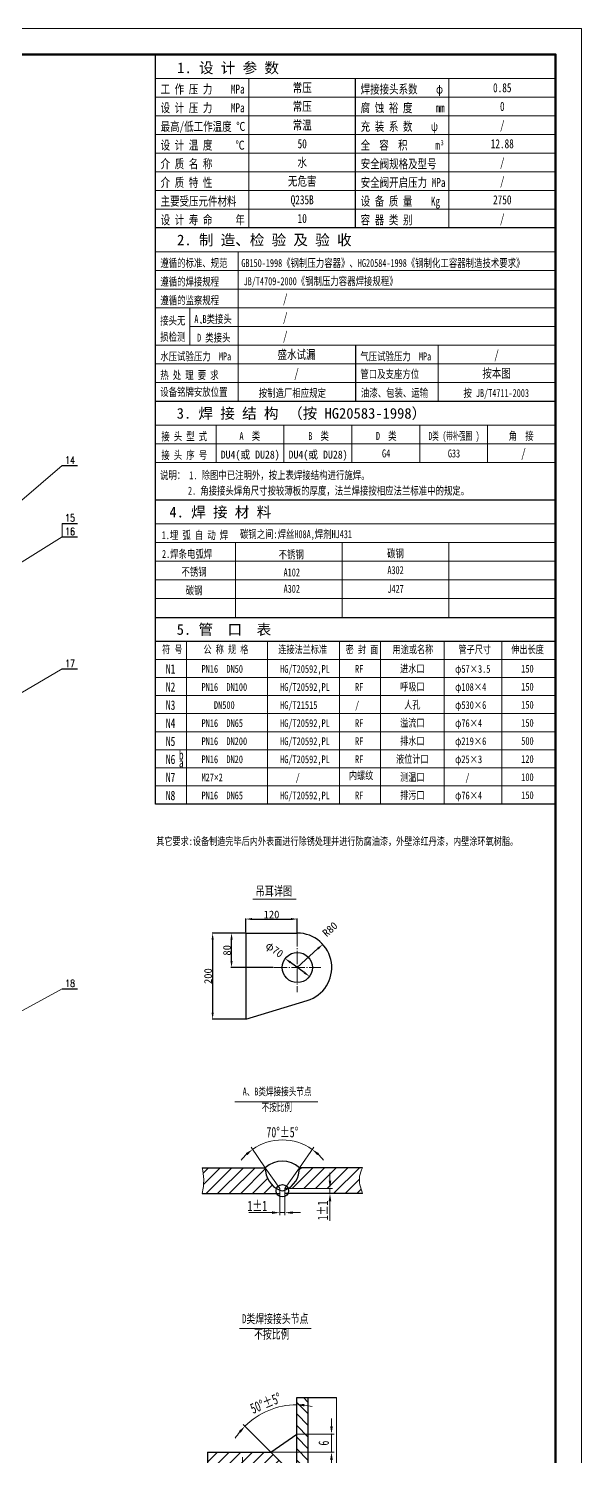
# Model space of a CAD drawing. Extents: x -6371 to 109260, y -1551 to 21569.
# Drawn here: x 106690 to 109260, y 14933 to 21569 of the extents above; entities that cross this region are included whole.
import ezdxf
from ezdxf.enums import TextEntityAlignment as Align

# ---------------------------------------------------------------- set-up
doc = ezdxf.new("R2010")
doc.units = 0
doc.header["$LTSCALE"] = 25
doc.header["$PDMODE"] = 1
for name, pattern in [('JXX-L', [2.9499999999999997, 1.9, -0.25, 0.15, -0.25, 0.15, -0.25]), ('XX-L', [1.25, 0.75, -0.5]), ('ZXX-L', [3.28, 2.5, -0.3, 0.18, -0.3])]:
    doc.linetypes.add(name, pattern=pattern)
doc.layers.get('Defpoints').update_dxf_attribs({"linetype": 'CONTINUOUS'})
for name, color, linetype, lineweight in [('A 粗实线', 1, 'CONTINUOUS', 25), ('B 细实线', 7, 'CONTINUOUS', 15), ('C 文 字', 2, 'CONTINUOUS', 20), ('E 长中心线', 3, 'ZXX-L', 15), ('G 长虚线', 6, 'XX-L', 15), ('I 长双点线', 3, 'JXX-L', 15), ('J 标注尺寸', 2, 'CONTINUOUS', 15)]:
    doc.layers.add(name, color=color, linetype=linetype, lineweight=lineweight)
doc.styles.add('HZTXT', font='SIMFANG.TTF', dxfattribs={"width": 0.75})
doc.styles.add('ROMANC', font='romanc', dxfattribs={"width": 0.7, "height": 6})
doc.styles.get("Standard").update_dxf_attribs({"font": 'SIMFANG.TTF'})
doc.styles.add('style2', font='SIMFANG.TTF', dxfattribs={"width": 0.7})
doc.styles.add('标题中文', font='SIMFANG.TTF', dxfattribs={"width": 0.7})
doc.dimstyles.new('通用标注4.0', dxfattribs={"dimtxt": 36, "dimasz": 30, "dimexe": 3, "dimexo": 3, "dimgap": 3, "dimtad": 1, "dimdec": 0, "dimzin": 0, "dimdsep": 46, "dimtxsty": 'Standard', "dimcen": 3, "dimadec": 0, "dimazin": 0, "dimtfac": 0.375, "dimtdec": 0, "dimtmove": 2, "dimatfit": 3, "dimfxl": 0, "dimtzin": 0, "dimarcsym": 0})

# ---------------------------------------------------------------- blocks, each defined once
blk = doc.blocks.new('*D115')
at = {"layer": 'Defpoints', "color": 0}
for p in [(107698.9131675208, 17365.45704252116), (107545.3578192343, 16965.45704252116), (107698.9131675208, 16965.45704252116)]:
    blk.add_point(p, dxfattribs=at)
at = {"layer": 'J 标注尺寸', "color": 0, "lineweight": -2}
for p, q in [((107695.9131675208, 17365.45704252116), (107542.3578192343, 17365.45704252116)), ((107545.3578192343, 17335.45704252116), (107545.3578192343, 16995.45704252116)), ((107695.9131675208, 16965.45704252116), (107542.3578192343, 16965.45704252116))]:
    blk.add_line(p, q, dxfattribs=at)
at = {"layer": 'J 标注尺寸', "color": 0}
for points in [[(107540.3578192343, 17335.45704252116), (107550.3578192343, 17335.45704252116), (107545.3578192343, 17365.45704252116)], [(107540.3578192343, 16995.45704252116), (107550.3578192343, 16995.45704252116), (107545.3578192343, 16965.45704252116)]]:
    blk.add_solid(points, dxfattribs=at)
at = {"layer": 'J 标注尺寸', "color": 0, "insert": (107524.3578192343, 17165.45704252118), "char_height": 36, "attachment_point": 5, "rotation": 90}
blk.add_mtext('200', dxfattribs=at)
blk = doc.blocks.new('*D116')
at = {"layer": 'Defpoints', "color": 0}
for p in [(107633.1963261485, 17365.45704252116), (107695.9131675208, 17365.45704252116), (107829.7967497118, 17205.45704252116)]:
    blk.add_point(p, dxfattribs=at)
at = {"layer": 'J 标注尺寸', "color": 0, "lineweight": -2}
for p, q in [((107692.9131675208, 17365.45704252116), (107630.1963261485, 17365.45704252116)), ((107633.1963261485, 17235.45704252116), (107633.1963261485, 17335.45704252116)), ((107826.7967497118, 17205.45704252116), (107630.1963261485, 17205.45704252116))]:
    blk.add_line(p, q, dxfattribs=at)
at = {"layer": 'J 标注尺寸', "color": 0}
for points in [[(107628.1963261485, 17335.45704252116), (107638.1963261485, 17335.45704252116), (107633.1963261485, 17365.45704252116)], [(107628.1963261485, 17235.45704252116), (107638.1963261485, 17235.45704252116), (107633.1963261485, 17205.45704252116)]]:
    blk.add_solid(points, dxfattribs=at)
at = {"layer": 'J 标注尺寸', "color": 0, "insert": (107612.1963261485, 17285.45704252118), "char_height": 36, "attachment_point": 5, "rotation": 90}
blk.add_mtext('80', dxfattribs=at)
blk = doc.blocks.new('*D117')
at = {"layer": 'Defpoints', "color": 0}
for p in [(107938.9131675208, 17430.6352550983), (107698.9131675208, 17365.45704252116), (107938.9131675208, 17365.45704252116)]:
    blk.add_point(p, dxfattribs=at)
at = {"layer": 'J 标注尺寸', "color": 0, "lineweight": -2}
for p, q in [((107698.9131675208, 17368.45704252116), (107698.9131675208, 17433.6352550983)), ((107728.9131675208, 17430.6352550983), (107908.9131675208, 17430.6352550983)), ((107938.9131675208, 17368.45704252116), (107938.9131675208, 17433.6352550983))]:
    blk.add_line(p, q, dxfattribs=at)
at = {"layer": 'J 标注尺寸', "color": 0}
for points in [[(107728.9131675208, 17435.6352550983), (107728.9131675208, 17425.6352550983), (107698.9131675208, 17430.6352550983)], [(107908.9131675208, 17435.6352550983), (107908.9131675208, 17425.6352550983), (107938.9131675208, 17430.6352550983)]]:
    blk.add_solid(points, dxfattribs=at)
at = {"layer": 'J 标注尺寸', "color": 0, "insert": (107818.9131675208, 17451.6352550983), "char_height": 36, "attachment_point": 5}
blk.add_mtext('120', dxfattribs=at)
blk = doc.blocks.new('*D118')
at = {"layer": 'Defpoints', "color": 0}
for p in [(108057.0507348612, 17313.36216372908), (107938.9131675208, 17205.45704252119)]:
    blk.add_point(p, dxfattribs=at)
at = {"layer": 'J 标注尺寸', "color": 0, "lineweight": -2}
blk.add_line((107938.9131675208, 17205.45704252119), (108034.8999409848, 17293.12995350259), dxfattribs=at)
at = {"layer": 'J 标注尺寸', "color": 0}
blk.add_solid([(108031.5279059471, 17296.82175248198), (108038.2719760226, 17289.4381545232), (108057.0507348612, 17313.36216372908)], dxfattribs=at)
at = {"layer": 'J 标注尺寸', "color": 0, "insert": (108090.8582146745, 17383.23579234173), "char_height": 36, "attachment_point": 5, "rotation": 42.40811785082338}
blk.add_mtext('R80', dxfattribs=at)
blk = doc.blocks.new('*D119')
at = {"layer": 'Defpoints', "color": 0}
for p in [(107882.4041365026, 17246.76962430186), (107995.4221985389, 17164.14446074043)]:
    blk.add_point(p, dxfattribs=at)
at = {"layer": 'J 标注尺寸', "color": 0, "lineweight": -2}
blk.add_line((107971.2040423883, 17181.84985293217), (107906.6222926533, 17229.06423211013), dxfattribs=at)
at = {"layer": 'J 标注尺寸', "color": 0}
for points in [[(107909.5731913519, 17233.10059146857), (107903.6713939546, 17225.02787275169), (107882.4041365026, 17246.76962430186)], [(107974.1549410869, 17185.88621229061), (107968.2531436897, 17177.81349357373), (107995.4221985389, 17164.14446074043)]]:
    blk.add_solid(points, dxfattribs=at)
at = {"layer": 'J 标注尺寸', "color": 0, "insert": (107830.2205217808, 17284.91998384554), "char_height": 36, "attachment_point": 5, "rotation": 323.83023588609365}
blk.add_mtext('φ70', dxfattribs=at)
blk = doc.blocks.new('*D20')
at = {"layer": 'Defpoints', "color": 0}
for p in [(3057.883918135711, 4137.645602098165), (3047.205497225733, 4127.329979971777), (3060.40881783709, 4127.329979971777), (3052.807157531412, 4119.329979971777), (3054.807157531412, 4119.329979971777)]:
    blk.add_point(p, dxfattribs=at)
at = {"layer": 'J 标注尺寸', "color": 0, "lineweight": -2}
for p, q in [((3047.205497225733, 4127.329979971777), (3041.670125989236, 4135.235309369756)), ((3060.40881783709, 4127.329979971777), (3065.944189073587, 4135.235309369756))]:
    blk.add_line(p, q, dxfattribs=at)
for start, end in [(54.99999999999565, 125.0000000000044), (133.5339302520783, 142.0678605041521), (37.93213949584797, 46.46606974792181)]:
    blk.add_arc((3053.807157531412, 4117.901831965035), 20.16026875055566, start, end, dxfattribs=at)
at = {"layer": 'J 标注尺寸', "color": 0}
for points in [[(3039.604619324006, 4132.904456170163), (3040.237553920406, 4132.130250902369), (3042.243702425587, 4134.416157325467)], [(3067.376761142417, 4132.130250902369), (3068.009695738817, 4132.904456170163), (3065.370612637236, 4134.416157325467)]]:
    blk.add_solid(points, dxfattribs=at)
at = {"layer": 'J 标注尺寸', "color": 0, "insert": (3053.807157531412, 4141.062100715591), "char_height": 4, "attachment_point": 5, "style": 'style2'}
blk.add_mtext('{\\f仿宋_GB2312|b0|i0|c134|p49;70°±5°}', dxfattribs=at)
blk = doc.blocks.new('*D26')
at = {"layer": 'Defpoints', "color": 0}
for p in [(3237.529882554551, 4833.701037508146), (3244.866875172898, 4832.923096402701), (3234.866875172898, 4816.319008281709), (3242.866875172898, 4808.319008281709), (3244.866875172898, 4806.319008281708)]:
    blk.add_point(p, dxfattribs=at)
at = {"layer": 'J 标注尺寸', "color": 0, "lineweight": -2}
for p, q in [((3244.866875172898, 4832.923096402701), (3244.866875172899, 4835.666970911132)), ((3234.866875172898, 4816.319008281709), (3224.114731783625, 4827.071151670984))]:
    blk.add_line(p, q, dxfattribs=at)
for start, end in [(89.99999999999905, 134.9999999999966), (77.86737145388587, 83.93368572694246), (141.0663142730532, 147.1326285461097)]:
    blk.add_arc((3244.866875172898, 4806.319008281709), 28.34796262942333, start, end, dxfattribs=at)
at = {"layer": 'J 标注尺寸', "color": 0}
for points in [[(3247.836215487091, 4834.008929804123), (3247.889129342651, 4835.00752888478), (3244.866875172899, 4834.666970911132)], [(3222.443971294357, 4824.46779932445), (3223.187503222061, 4823.799098888917), (3224.821838564812, 4826.364044889798)]]:
    blk.add_solid(points, dxfattribs=at)
at = {"layer": 'J 标注尺寸', "color": 0, "insert": (3232.870529236219, 4835.280749340962), "char_height": 4, "attachment_point": 5, "rotation": 22.499999999999368, "style": 'style2'}
blk.add_mtext('{\\f仿宋_GB2312|b0|i0|c134|p49;50°±5°}', dxfattribs=at)
blk = doc.blocks.new('*D25')
at = {"layer": 'Defpoints', "color": 0}
for p in [(3244.866875172898, 4823.321083663805), (3258.347866930999, 4823.321083663805), (3234.866875172899, 4816.319008281709)]:
    blk.add_point(p, dxfattribs=at)
at = {"layer": 'J 标注尺寸', "color": 0, "lineweight": -2}
for p, q in [((3258.347866930999, 4826.321083663805), (3258.347866930999, 4829.321083663805)), ((3244.866875172898, 4823.321083663805), (3259.347866930999, 4823.321083663805)), ((3258.347866930999, 4816.319008281709), (3258.347866930999, 4823.321083663805)), ((3234.866875172899, 4816.319008281709), (3259.347866930999, 4816.319008281709)), ((3258.347866930999, 4813.319008281709), (3258.347866930999, 4810.319008281709))]:
    blk.add_line(p, q, dxfattribs=at)
at = {"layer": 'J 标注尺寸', "color": 0}
for points in [[(3257.847866930999, 4826.321083663805), (3258.847866930999, 4826.321083663805), (3258.347866930999, 4823.321083663805)], [(3257.847866930999, 4813.319008281709), (3258.847866930999, 4813.319008281709), (3258.347866930999, 4816.319008281709)]]:
    blk.add_solid(points, dxfattribs=at)
at = {"layer": 'J 标注尺寸', "color": 0, "insert": (3255.347866930998, 4819.820045972758), "char_height": 4, "attachment_point": 5, "rotation": 90, "style": 'style2'}
blk.add_mtext('6', dxfattribs=at)
blk = doc.blocks.new('A、B类焊接接头节点')
at = {"layer": 'J 标注尺寸'}
h = blk.add_hatch(dxfattribs=at)
h.set_pattern_fill('ANSI31', color=256, style=0)
h.set_pattern_definition([(45, (-3052.83468107322, -4119.501599075016), (-2.245064030267288, 2.245064030267288), [])])
edge = h.paths.add_edge_path()
edge.add_arc((0.9724764581915222, -1.109201533366104), 2.410373919064113, 180, 206.1529425672991, ccw=False)
edge.add_arc((0.9724764581915228, -1.109201533366103), 2.410373919064114, 158.9896631412668, 180, ccw=False)
edge.add_arc((3.425507529766036, 7.49942255827591), 9.060664960463033, 177.919350547366, 238.729860753278, ccw=False)
edge.add_line((-5.629183847487184, 7.828380896760791), (-30.02752354180847, 7.828380896760791))
edge.add_spline(control_points=[(-30.02752354180848, 7.828380896760791), (-29.77489933522884, 6.322001552556685), (-29.2168478361109, 2.994381992039052), (-29.74077360850242, -0.3443157079173034), (-30.02752354180848, -2.171619103239209)], knot_values=[0, 0, 0, 0, 4.553085131909655, 10.0578484456397, 10.0578484456397, 10.0578484456397, 10.0578484456397], degree=3, periodic=0)
edge.add_line((-30.02752354180847, -2.171619103239209), (-1.191125015492904, -2.171619103239209))
edge = h.paths.add_edge_path()
edge.add_line((19.42080517950308, -0.171619103239209), (19.42080517950308, -2.171619103239209))
edge.add_line((19.42080517950308, -2.171619103239209), (20.42080517950308, -2.171619103239209))
edge.add_line((20.42080517950308, -2.171619103239209), (31.97247645819152, -2.171619103239209))
edge.add_spline(control_points=[(31.97247645819152, -2.171619103239209), (31.25895520104405, 0.07102048241540615), (30.17200279387998, 3.487376297477567), (31.51208168879566, 6.718353101825414), (31.97247645819152, 7.828380896760791)], knot_values=[0, 0, 0, 0, 6.737565344485811, 10.26376270678672, 10.26376270678672, 10.26376270678672, 10.26376270678672], degree=3, periodic=0)
edge.add_line((31.97247645819152, 7.828380896760791), (7.574136763870229, 7.828380896760791))
edge.add_arc((-1.480554613382994, 7.499422558275914), 9.060664960463034, -57.84712910257002, 2.0806494526340202, ccw=False)
edge.add_line((3.341350544649661, -0.1716191032392089), (19.42080517950308, -0.171619103239209))
at = {"layer": 'A 粗实线'}
for p, q in [((-30.02752354180848, 7.828380896760791), (-5.629183847487184, 7.828380896760791)), ((31.97247645819152, 7.828380896760791), (7.574136763870229, 7.828380896760791)), ((-30.02752354180848, -2.171619103239209), (-0.0275235418084776, -2.171619103239209)), ((31.97247645819152, -2.171619103239209), (1.972476458191522, -2.171619103239209))]:
    blk.add_line(p, q, dxfattribs=at)
blk.add_circle((0.9724764581915224, -1.109201533366104), 2.410373919064114, dxfattribs=at)
for centre, radius, start, end in [((3.425507529766037, 7.49942255827591), 9.060664960463033, 177.9193505474088, 247.5980844388618), ((0.9724764581915224, 0.431326579285269), 9.914551496021247, 48.25199659378093, 131.7480034062191), ((-1.480554613382992, 7.49942255827591), 9.060664960463033, 292.4019155611382, 2.080649452591131), ((0.9724764581915224, 1.164279305239688), 2.273480838605612, 243.9054237838305, 296.0945762161695)]:
    blk.add_arc(centre, radius, start, end, dxfattribs=at)
at = {"layer": 'G 长虚线'}
for p, q in [((-0.0275235418084776, -0.1716191032392089), (-5.629183847487184, 7.828380896760791)), ((1.972476458191522, -0.1716191032392089), (7.574136763870229, 7.828380896760791)), ((-0.0275235418084776, -2.171619103239209), (-0.0275235418084776, -0.1716191032392089)), ((1.972476458191522, -2.171619103239209), (1.972476458191522, -0.1716191032392089))]:
    blk.add_line(p, q, dxfattribs=at)
at = {"layer": 'J 标注尺寸'}
for p, q in [((-17.45923061490248, 33.33245176859782), (14.67352537791157, 33.33245176859782)), ((19.42080517950308, 2.828380896760791), (19.42080517950308, 5.828380896760791)), ((-0.0275235418084776, -2.171619103239209), (-0.0275235418084776, -10.59177609030485)), ((1.972476458191522, -0.1716191032392089), (20.42080517950308, -0.1716191032392089)), ((1.972476458191522, -2.171619103239209), (20.42080517950308, -2.171619103239209)), ((1.972476458191522, -2.171619103239209), (1.972476458191522, -10.59177609030485)), ((19.42080517950308, -0.1716191032392089), (19.42080517950308, -2.171619103239209)), ((19.42080517950308, -5.171619103239209), (19.42080517950308, -12.78566047887034)), ((-3.027523541808478, -9.591776090304847), (-12.06837029403323, -9.591776090304847)), ((1.972476458191522, -9.591776090304847), (-0.0275235418084776, -9.591776090304847)), ((4.972476458191522, -9.591776090304847), (7.972476458191522, -9.591776090304847))]:
    blk.add_line(p, q, dxfattribs=at)
for points in [[(-30.02752354180848, 7.828380896760791), (-29.49137839366449, 3.30697264284936), (-30.02752354180848, -2.171619103239209)], [(31.97247645819152, 7.828380896760791), (30.87775968063943, 4.476416843426705), (31.97247645819152, -2.171619103239209)]]:
    blk.add_spline(points, degree=3, dxfattribs=at)
for points in [[(18.92080517950308, 2.828380896760791), (19.92080517950308, 2.828380896760791), (19.42080517950308, -0.1716191032392089)], [(18.92080517950308, -5.171619103239209), (19.92080517950308, -5.171619103239209), (19.42080517950308, -2.171619103239209)], [(-3.027523541808478, -9.091776090304847), (-3.027523541808478, -10.09177609030485), (-0.0275235418084776, -9.591776090304847)], [(4.972476458191522, -9.091776090304847), (4.972476458191522, -10.09177609030485), (1.972476458191522, -9.591776090304847)]]:
    blk.add_solid(points, dxfattribs=at)
at = {"layer": 'J 标注尺寸', "char_height": 3, "width": 62.1, "attachment_point": 1, "style": '标题中文'}
for s, insert in [('A、B类焊接接头节点', (-14.39898569278739, 38.83549824427791)), ('不按比例', (-7.054353004084987, 32.72100108746417))]:
    blk.add_mtext(s, dxfattribs=dict(at, insert=insert))
at = {"layer": 'J 标注尺寸', "insert": (-8.743528309725662, -6.985362863139017), "char_height": 4, "attachment_point": 5, "style": 'style2'}
blk.add_mtext('{\\f仿宋_GB2312|b0|i0|c134|p49;1±1}', dxfattribs=at)
at = {"layer": 'J 标注尺寸', "insert": (16.61660408829994, -8.731458114535599), "char_height": 4, "attachment_point": 5, "rotation": 90, "style": 'style2'}
blk.add_mtext('{\\f仿宋_GB2312|b0|i0|c134|p49;1±1}', dxfattribs=at)
at = {"layer": 'J 标注尺寸'}
dim = blk.add_angular_dim_2l(base=(5.049237062490647, 18.1440030231488), line1=((-0.0275235418084776, -0.1716191032392089), (-5.629183847487184, 7.828380896760791)), line2=((1.972476458191522, -0.1716191032392089), (7.574136763870229, 7.828380896760791)), text='{\\f仿宋_GB2312|b0|i0|c134|p49;70°±5°}', dimstyle='通用标注4.0', dxfattribs=at)
dim.commit()
dim.dimension.update_dxf_attribs({"geometry": '*D20', "text_midpoint": (0.9724764581915224, 21.56050164057433), "insert": (-3052.83468107322, -4119.501599075016)})
blk = doc.blocks.new('D类焊接接头节点')
at = {"layer": 'J 标注尺寸'}
h = blk.add_hatch(dxfattribs=at)
h.set_pattern_fill('ANSI31', color=256, angle=90, style=0)
h.set_pattern_definition([(135, (-3239.866875172898, -4819.820045972758), (-2.245064030267288, -2.245064030267288), [])])
h.paths.add_polyline_path([(9.5, 17.6751788846459), (5, 17.6751788846459), (5, -13.50103769104862), (9.5, -13.50103769104862)])
h = blk.add_hatch(dxfattribs=at)
h.set_pattern_fill('ANSI31', color=256, style=0)
h.set_pattern_definition([(45, (-3239.866875172898, -4819.820045972758), (-2.245064030267288, 2.245064030267288), [])])
h.paths.add_polyline_path([(-29.53674107769621, -3.501037691048623), (-29.53674107769621, -13.50103769104862), (-16.05367463827133, -13.50103769104862), (-16.05367463827133, -11.50103769104862), (3.000000000000455, -11.50103769104862), (-4.999999999999544, -3.501037691048623)])
h.paths.add_polyline_path([(3, -13.50103769104862), (3, -11.50103769104862), (-16.05367463827133, -11.50103769104862), (-16.05367463827133, -13.50103769104862)])
at = {"layer": 'A 粗实线'}
for p, q in [((5, 17.6751788846459), (20.46345910245145, 17.6751788846459)), ((5, -13.50103769104862), (5, 17.6751788846459)), ((9.5, -13.50103769104862), (9.5, 17.6751788846459)), ((-4.999999999999545, -3.501037691048623), (5, 3.501037691047713)), ((-29.53674107769621, -3.501037691048623), (-29.53674107769621, -27.88196099332527)), ((-29.53674107769621, -3.501037691048623), (-4.999999999999545, -3.501037691048623)), ((3.000000000000455, -11.50103769104862), (-4.999999999999545, -3.501037691048623)), ((-29.53674107769621, -13.50103769104862), (5, -13.50103769104862)), ((3, -13.50103769104862), (3, -11.50103769104862)), ((5, -13.50103769104862), (20.46345910245145, -13.50103769104862))]:
    blk.add_line(p, q, dxfattribs=at)
at = {"layer": 'I 长双点线'}
for p, q in [((20.46345910245145, -27.88196099332527), (20.46345910245145, 17.6751788846459)), ((-29.53674107769621, -27.88196099332527), (20.46345910245191, -27.88196099332527))]:
    blk.add_line(p, q, dxfattribs=at)
at = {"layer": 'J 标注尺寸'}
for p, q in [((-17.09550206171116, 44.44535657877896), (10.60261358208663, 44.44535657877896)), ((-16.05367463827133, -8.501037691048623), (-16.05367463827133, -5.501037691048623)), ((3.000000000000455, -11.50103769104862), (-17.05367463827133, -11.50103769104862)), ((3.000000000000455, -13.50103769104862), (-17.05367463827133, -13.50103769104862)), ((-16.05367463827133, -11.50103769104862), (-16.05367463827133, -13.50103769104862)), ((-16.05367463827133, -16.50103769104862), (-16.05367463827133, -19.50103769104862)), ((3, -13.50103769104862), (3, -22.4067950646695)), ((5, -13.50103769104862), (5, -22.4067950646695)), ((0, -21.4067950646695), (-6.736571717381594, -21.4067950646695)), ((5, -21.4067950646695), (3, -21.4067950646695)), ((8, -21.4067950646695), (11, -21.4067950646695))]:
    blk.add_line(p, q, dxfattribs=at)
for points in [[(-16.55367463827133, -8.501037691048623), (-15.55367463827133, -8.501037691048623), (-16.05367463827133, -11.50103769104862)], [(-16.55367463827133, -16.50103769104862), (-15.55367463827133, -16.50103769104862), (-16.05367463827133, -13.50103769104862)], [(0, -20.9067950646695), (0, -21.9067950646695), (3, -21.4067950646695)], [(8, -20.9067950646695), (8, -21.9067950646695), (5, -21.4067950646695)]]:
    blk.add_solid(points, dxfattribs=at)
at = {"layer": 'J 标注尺寸', "char_height": 3.5, "width": 51, "attachment_point": 1, "style": 'style2'}
for s, insert in [('D{\\f仿宋_GB2312|b0|i0|c134|p49;类焊接接头节点}', (-16.14644854581275, 49.94362858592831)), ('{\\f仿宋_GB2312|b0|i0|c134|p49;不按比例}', (-11.5092115260486, 43.93366311076716))]:
    blk.add_mtext(s, dxfattribs=dict(at, insert=insert))
at = {"layer": 'J 标注尺寸', "insert": (-20.55367463827179, -18.07682058142836), "char_height": 4, "attachment_point": 5, "rotation": 90, "style": 'style2'}
blk.add_mtext('{\\f仿宋_GB2312|b0|i0|c134|p49;1±1}', dxfattribs=at)
at = {"layer": 'J 标注尺寸', "insert": (-3.407385127946327, -18.11277421253726), "char_height": 4, "attachment_point": 5, "style": 'style2'}
blk.add_mtext('{\\f仿宋_GB2312|b0|i0|c134|p49;1±1}', dxfattribs=at)
at = {"layer": 'J 标注尺寸'}
dim = blk.add_angular_dim_2l(base=(-2.336992618347722, 13.8809915353886), line1=((5, -13.50103769104862), (5, 13.10305042994332)), line2=((3.000000000000455, -11.50103769104862), (-4.999999999999545, -3.501037691048623)), text='{\\f仿宋_GB2312|b0|i0|c134|p49;50°±5°}', dimstyle='通用标注4.0', dxfattribs=at)
dim.commit()
dim.dimension.update_dxf_attribs({"geometry": '*D26', "text_midpoint": (-6.996345936679973, 15.46070336820412), "insert": (-3239.866875172898, -4819.820045972758)})
dim = blk.add_linear_dim(base=(18.48099175810057, 3.501037691047713), p1=(-4.999999999999545, -3.501037691048623), p2=(5, 3.501037691047713), angle=90, text='6', dimstyle='通用标注4.0', dxfattribs=at)
dim.commit()
dim.dimension.update_dxf_attribs({"geometry": '*D25', "text_midpoint": (15.48099175810012, 0), "insert": (-3239.866875172898, -4819.820045972758)})

msp = doc.modelspace()

# ---------------------------------------------------------------- linework, layer by layer
at = {"layer": 'A 粗实线'}
for p, q in [((107279.6056635706, 17965.37819341993), (107279.6056635706, 21449.37944464755)), ((108209.6060901255, 20643.37907496667), (108209.6060901255, 21337.77939346098)), ((109139.6065166804, 20643.37907496667), (107279.6056635706, 20643.37907496667)), ((108209.6060901255, 20097.77882472114), (108209.6060901255, 19837.37870528578)), ((107279.6056635706, 19837.37870528578), (109139.6065166804, 19837.37870528578)), ((106845.570828956, 19537.96957389977), (106917.7830483825, 19537.96957389977)), ((107279.6056635706, 19378.57849485203), (109139.6065166804, 19378.57849485203)), ((106845.570828956, 19269.56935343555), (106917.7830483825, 19269.56935343555)), ((106845.570828956, 19206.36630036806), (106917.7830483825, 19206.36630036806)), ((107279.6056635706, 18832.97824460651), (109139.6065166804, 18832.97824460651)), ((109139.6056635706, 18721.37819341994), (107279.6056635706, 18721.37819341994)), ((106845.570828956, 18593.11484550331), (106917.7830483825, 18593.11484550331)), ((109139.6056635706, 17965.37819341994), (107279.6056635706, 17965.37819341994)), ((107698.9131675208, 17365.45704252116), (107938.9131675208, 17365.45704252116)), ((107698.9131675208, 17365.45704252116), (107698.9131675208, 16965.45704252116)), ((106845.570828956, 17106.5260647312), (106917.7830483825, 17106.5260647312)), ((107698.9131675208, 16965.45704252116), (107985.3573645014, 17052.34617887385))]:
    msp.add_line(p, q, dxfattribs=at)
at = {"layer": 'A 粗实线', "color": 5, "lineweight": 60}
msp.add_lwpolyline([(109139.6065166804, 11597.37944464755), (109139.6065166804, 21449.37944464755), (102431.6065166804, 21449.37944464755), (102431.6065166804, 11597.37944464755)], close=True, dxfattribs=at)
at = {"layer": 'A 粗实线'}
msp.add_circle((107938.9131675208, 17205.45704252116), 70, dxfattribs=at)
msp.add_arc((107938.9131675208, 17205.45704252116), 160, 286.8744942979382, 90, dxfattribs=at)
at = {"layer": 'B 细实线'}
for p, q in [((107279.6056635706, 21337.77939346098), (109139.6065166804, 21337.77939346098)), ((107713.6058626296, 21337.77939346098), (107713.6058626296, 20643.37907496667)), ((108643.6062891844, 20643.37907496667), (108643.6062891844, 21337.77939346098)), ((107279.6056635706, 21250.97935364921), (109139.6065166804, 21250.97935364921)), ((107279.6056635706, 21164.17931383743), (109139.6065166804, 21164.17931383743)), ((107279.6056635706, 21077.37927402562), (109139.6065166804, 21077.37927402562)), ((107279.6056635706, 20990.57923421384), (109139.6065166804, 20990.57923421384)), ((107279.6056635706, 20903.77919440203), (109139.6065166804, 20903.77919440203)), ((107279.6056635706, 20816.97915459026), (109139.6065166804, 20816.97915459026)), ((107279.6056635706, 20730.17911477844), (109139.6065166804, 20730.17911477844)), ((107279.6056635706, 20531.77902378009), (109139.6065166804, 20531.77902378009)), ((107664.0323070638, 19837.37870528578), (107664.0323070638, 20531.77902378009)), ((107279.6056635706, 20444.97898396832), (109139.6065166804, 20444.97898396832)), ((107279.6056635706, 20358.17894415651), (109139.6065166804, 20358.17894415651)), ((107279.6056635706, 20271.37890434473), (109139.6065166804, 20271.37890434473)), ((107439.3528638297, 20271.37890434473), (107439.3528638297, 20097.77882472114)), ((107439.3528638297, 20184.57886453296), (109139.6065166804, 20184.57886453296)), ((107489.3086260824, 20204.15715537447), (107492.8490351633, 20198.09455464501)), ((107279.6056635706, 20097.77882472114), (109139.6065166804, 20097.77882472114)), ((108594.0327336187, 19837.37870528578), (108594.0327336187, 20097.77882472114)), ((107279.6056635706, 20010.97878490937), (109139.6065166804, 20010.97878490937)), ((107279.6056635706, 19924.1787450976), (109139.6065166804, 19924.1787450976)), ((107279.6056635706, 19725.77865409921), (109139.6065166804, 19725.77865409921)), ((107561.2124318475, 19725.77865409921), (107561.2124318475, 19552.1786540992)), ((107876.833765181, 19552.1786540992), (107876.833765181, 19725.77865409921)), ((108192.4550985142, 19725.77865409921), (108192.4550985142, 19552.1786540992)), ((108508.0764318475, 19552.1786540992), (108508.0764318475, 19725.77865409921)), ((108823.6977651809, 19725.77865409921), (108823.6977651809, 19552.1786540992)), ((107279.6056635706, 19638.97865409921), (109139.6056635706, 19638.97865409921)), ((106224.2373642074, 19005.81786455013), (106845.570828956, 19537.96957389977)), ((107279.6056635706, 19552.17857447562), (109139.6065166804, 19552.17857447562)), ((106845.570828956, 19206.36630036806), (106845.570828956, 19269.56935343555)), ((107279.6056635706, 19266.97844366546), (109139.6065166804, 19266.97844366546)), ((106207.9836764623, 18810.72054004276), (106845.570828956, 19206.36630036806)), ((107279.6056635706, 19180.17840385364), (109139.6065166804, 19180.17840385364)), ((107651.6056635335, 18832.97824460651), (107651.6056635335, 19180.17840385364)), ((108147.6056635334, 18832.97824460651), (108147.6056635334, 19180.17840385364)), ((108643.6056635333, 18832.97824460651), (108643.6056635333, 19180.17840385364)), ((107279.6056635706, 19093.37836404187), (109139.6065166804, 19093.37836404187)), ((109139.6065166804, 19006.5783242301), (107279.6056635706, 19006.5783242301)), ((107279.6056635706, 18919.77828441828), (109139.6065166804, 18919.77828441828)), ((107423.6056635706, 18721.37819341994), (107423.6056635706, 17968.98691807607)), ((107800.4238229077, 18721.37819341994), (107800.4238229077, 17965.37819341993)), ((108135.6322821223, 18721.37819341994), (108135.6322821223, 17965.37819341993)), ((108325.2344703283, 18721.37819341994), (108325.2344703283, 17965.37819341993)), ((108622.0335230303, 18721.37819341994), (108622.0335230303, 17965.37819341993)), ((108890.0261745359, 18721.37819341994), (108890.0261745359, 17965.37819341993)), ((105982.2116649016, 18085.81786455014), (106845.570828956, 18593.11484550331)), ((109139.6056635706, 18637.37819341994), (107279.6056635706, 18637.37819341994)), ((109139.6056635706, 18553.37819341994), (107279.6056635706, 18553.37819341994)), ((109139.6056635706, 18469.37819341994), (107279.6056635706, 18469.37819341994)), ((109139.6056635706, 18385.37819341994), (107279.6056635706, 18385.37819341994)), ((109139.6056635706, 18301.37819341994), (107279.6056635706, 18301.37819341994)), ((109139.6056635706, 18217.37819341994), (107279.6056635706, 18217.37819341994)), ((109139.6056635706, 18133.37819341994), (107279.6056635706, 18133.37819341994)), ((109139.6056635706, 18049.37819341994), (107279.6056635706, 18049.37819341994)), ((107731.7733780113, 17523.42179498255), (107932.8663894574, 17523.42179498255)), ((106167.2373642074, 16735.81786455013), (106845.570828956, 17106.5260647312))]:
    msp.add_line(p, q, dxfattribs=at)
msp.add_lwpolyline([(109259.6065166804, 11477.37944464755), (109259.6065166804, 21569.37944464755), (102131.6065166804, 21569.37944464755), (102131.6065166804, 11477.37944464755)], close=True, dxfattribs=at)
at = {"layer": 'E 长中心线'}
for p, q in [((107938.9131675207, 17365.45704252116), (107938.9131675207, 17090.7425949996)), ((107829.7967497118, 17205.45704252116), (108048.0295853297, 17205.45704252116))]:
    msp.add_line(p, q, dxfattribs=at)

# ---------------------------------------------------------------- block references
at = {"layer": 'B 细实线', "xscale": 12, "yscale": 12}
for name, p in [('A、B类焊接接头节点', (107857.7254651204, 16181.27896203025)), ('D类焊接接头节点', (107875.9870840455, 14995.159923427))]:
    msp.add_blockref(name, p, dxfattribs=at)

# ---------------------------------------------------------------- texts
at = {"layer": 'A 粗实线', "color": 2, "style": 'HZTXT', "width": 0.75}
for s, p in [('工 作 压 力    MPa', (107303.3823059778, 21267.09936104284)), ('焊接接头系数    φ', (108233.3827325327, 21267.09936104284)), ('设 计 压 力    MPa', (107303.3823059778, 21180.29932123102)), ('腐 蚀 裕 度     mm', (108233.3827325327, 21180.29932123102)), ('最高/低工作温度 ℃', (107303.3823059778, 21093.49928141925)), ('充 装 系 数    ψ', (108233.3827325327, 21093.49928141925)), ('设 计 温 度     ℃', (107303.3823059778, 21006.69924160744)), ('全  容  积      m', (108233.3827325327, 21006.69924160744)), ('介 质 名 称', (107303.3823059778, 20919.89920179566)), ('安全阀规格及型号', (108233.3827325327, 20919.89920179566)), ('介 质 特 性', (107303.3823059778, 20833.09916198385)), ('安全阀开启压力 MPa', (108233.3827325327, 20833.09916198385)), ('主要受压元件材料', (107303.3823059778, 20746.29912217207)), ('设 备 质 量    Kg', (108233.3827325327, 20746.29912217207)), ('设 计 寿 命     年', (107303.3823059778, 20659.4990823603)), ('容 器 类 别', (108233.3827325327, 20659.4990823603))]:
    msp.add_text(s, height=42, dxfattribs=at).set_placement(p)
for s, p in [('常压', (107961.6059763775, 21294.37937355507)), ('0.85', (108891.6064029323, 21294.37937355507)), ('常压', (107961.6059763775, 21207.5793337433)), ('0', (108891.6064029323, 21207.5793337433)), ('常温', (107961.6059763775, 21120.77929393153)), ('/', (108891.6064029323, 21120.77929393153)), ('50', (107961.6059763775, 21033.97925411975)), ('12.88', (108891.6064029323, 21033.97925411975)), ('水', (107961.6059763775, 20947.17921430794)), ('/', (108891.6064029323, 20947.17921430794)), ('无危害', (107961.6059763775, 20860.37917449616)), ('/', (108891.6064029323, 20860.37917449616)), ('Q235B', (107961.6059763775, 20773.57913468439)), ('2750', (108891.6064029323, 20773.57913468439)), ('10', (107961.6059763775, 20686.77909487257)), ('/', (108891.6064029323, 20686.77909487257)), ('/', (107882.8598372795, 20314.77892425064)), ('/', (107882.8598372795, 20227.97888443887)), ('/', (107882.8598372795, 20141.17884462705)), ('盛水试漏', (107935.236451641, 20054.37880481528)), ('/', (108865.2368781961, 20054.37880481528)), ('/', (107935.236451641, 19967.57876500351)), ('按本图', (108865.2368781961, 19967.57876500351)), ('/', (108990.0765898876, 19595.5786341933))]:
    msp.add_text(s, height=42, dxfattribs=at).set_placement(p, align=Align.MIDDLE_CENTER)
at = {"layer": 'C 文 字', "style": 'HZTXT'}
for s, p in [('1. 设 计 参 数', (107380.6660591425, 21362.13109584006)), ('2. 制 造、检 验 及 验 收', (107380.158657789, 20562.21865175395)), ('3. 焊 接 结 构', (107378.2998134252, 19756.21828207307)), ('（按 HG20583-1998）', (107896.3128215196, 19756.21828207307)), ('4. 焊 接 材 料', (107344.3976203787, 19297.41807163932)), ('5. 管  口  表', (107378.2998134254, 18751.81782139379))]:
    msp.add_text(s, height=49.59999999999973, dxfattribs=at).set_placement(p)
at = {"layer": 'C 文 字', "style": 'HZTXT', "width": 0.75}
for s, height, p in [('3', 23.33185070140879, (108605.1635244567, 21026.99611404043)), ('遵循的标准、规范', 37.1999999999998, (107302.1116682159, 20461.09899136191)), ('GB150-1998《钢制压力容器》、HG20584-1998《钢制化工容器制造技术要求》', 37.1999999999998, (107678.8297004916, 20461.09904128073)), ('遵循的焊接规程', 37.1999999999998, (107302.1116682159, 20374.29895155014)), ('JB/T4709-2000《钢制压力容器焊接规程》', 37.1999999999998, (107689.5470078343, 20376.60022382812)), ('遵循的监察规程', 37.1999999999998, (107302.1116578932, 20287.49894415651)), ('A B类接头', 37.1999999999998, (107460.1959787113, 20200.69887192655)), ('接头无', 37.1999999999998, (107301.5306951933, 20193.08713482571)), ('损检测', 37.1999999999998, (107301.5306951933, 20117.99733402884)), ('D 类接头', 37.1999999999998, (107472.9710171145, 20113.89883211478)), ('水压试验压力  MPa', 37.1999999999998, (107301.9066806125, 20027.098792303)), ('气压试验压力  MPa', 37.1999999999998, (108231.9071071674, 20027.098792303)), ('热 处 理 要 求', 37.1999999999998, (107301.9066806125, 19940.29875249119)), ('管口及支座方位', 37.1999999999998, (108231.9772334051, 19944.98807351029)), ('设备铭牌安放位置', 37.1999999999998, (107301.9066806125, 19861.82832550693)), ('按制造厂相应规定', 37.1999999999998, (107759.6657939884, 19856.91079117139)), ('油漆、包装、运输', 37.1999999999998, (108234.4652791197, 19857.66358966281)), ('按 JB/T4711-2003', 37.1999999999998, (108711.099274912, 19856.91082202457)), ('接 头 型 式', 37.1999999999998, (107306.5991615158, 19655.09865409922)), ('接 头 序 号', 37.1999999999998, (107306.5991615158, 19568.29865409917)), ('说明： 1. 除图中已注明外，按上表焊接结构进行施焊。', 37.1999999999998, (107300.5143381372, 19474.85682416814)), ('2. 角接接头焊角尺寸按较薄板的厚度，法兰焊接按相应法兰标准中的规定。', 37.1999999999998, (107430.8582500486, 19402.9216496584)), ('1.埋 弧 自 动 焊', 37.1999999999998, (107308.5763785744, 19196.29844366547)), ('碳钢之间:焊丝H08A,焊剂HJ431', 37.1999999999998, (107671.9980007665, 19200.92869433812))]:
    msp.add_text(s, height=height, dxfattribs=at).set_placement(p)
for s, p in [('A  类', (107717.9671082054, 19657.46555013015)), ('B  类', (108037.8156165641, 19657.46555013015)), ('D  类', (108352.3801561411, 19657.46555013015)), ('角  接', (108979.3955557192, 19657.46555013015)), ('G4', (108351.5778459248, 19576.21381076681)), ('G33', (108667.199179258, 19576.21381076681)), ('2.焊条电弧焊', (107426.5894690967, 19109.02948315807)), ('不锈钢', (107910.6575165415, 19106.4417196656)), ('碳钢', (108395.1531433202, 19111.2684035869)), ('不锈钢', (107458.9188491116, 19025.98991547967)), ('A102', (107913.0922205817, 19023.23287490185)), ('A302', (108395.5890148049, 19033.81323515379)), ('碳钢', (107458.9188491116, 18939.18987566786)), ('A302', (107913.0922205817, 18947.01323516248)), ('J427', (108395.5890148049, 18947.01323516248))]:
    msp.add_text(s, height=37.1999999999998, dxfattribs=at).set_placement(p, align=Align.CENTER)
at = {"layer": 'C 文 字', "style": 'HZTXT'}
for s, width, p, p2 in [('D类 (带补强圈 )', 0.6141938461161796, (108548.8423546471, 19657.46555013015), (108785.9676587823, 19657.46555013015)), ('DU4(或 DU28)', 0.8884184416421411, (107582.5903882014, 19570.66555013014), (107856.9877883131, 19570.66555013014)), ('DU4(或 DU28)', 0.8884184416415758, (107898.2117215348, 19570.66547050656), (108172.6091216464, 19570.66547050656))]:
    msp.add_text(s, height=37.1999999999998, dxfattribs=dict(at, width=width)).set_placement(p, p2, align=Align.FIT)
at = {"layer": 'C 文 字', "style": 'ROMANC', "width": 0.8}
for s, p in [('14', (106882.4660878927, 19563.38731137097)), ('15', (106882.4660878927, 19294.98709090675)), ('16', (106882.4660878927, 19231.78403783926)), ('17', (106882.4660878927, 18618.53258297451)), ('18', (106882.4660878927, 17131.9438022024))]:
    msp.add_text(s, height=33.87225600000001, dxfattribs=at).set_placement(p, align=Align.MIDDLE)
at = {"layer": 'C 文 字', "style": 'HZTXT', "width": 0.75}
for s, p in [('进水口', (108473.4894296101, 18594.41838563747)), ('150', (109008.6292243928, 18594.41838563747)), ('呼吸口', (108473.4894296101, 18510.41838563747)), ('150', (109008.6292243928, 18510.41838563747)), ('人孔', (108473.4894296101, 18426.41838563747)), ('150', (109008.6292243928, 18426.41838563747)), ('溢流口', (108473.4894296101, 18342.41838563747)), ('150', (109008.6292243928, 18342.41838563747)), ('排水口', (108473.4894296101, 18258.41838563747)), ('500', (109008.6292243928, 18258.41838563747)), ('液位计口', (108473.4894296101, 18174.41838563748)), ('120', (109008.6292243928, 18174.41838563748)), ('测温口', (108473.4894296101, 18090.41838563748)), ('100', (109008.6292243928, 18090.41838563748)), ('排污口', (108473.4894296101, 18006.41838563747)), ('150', (109008.6292243928, 18006.41838563747))]:
    msp.add_text(s, height=36, dxfattribs=at).set_placement(p, align=Align.MIDDLE_CENTER)
at = {"layer": 'C 文 字', "attachment_point": 1, "style": 'HZTXT'}
for s, insert, char_height, width in [(' 符 号', (107291.2990667094, 18701.80900076376), 36, 576), ('公 称 规 格', (107502.5150378405, 18701.80900076376), 36, 576), ('连接法兰标准', (107850.5264691371, 18701.80900076376), 36, 576), ('密 封 面', (108163.3294412195, 18701.80900076376), 36, 576), ('用途或名称', (108381.7385208879, 18701.80900076376), 36, 576), ('管子尺寸', (108688.1399252181, 18701.80900076376), 36, 576), ('伸出长度', (108933.7272530133, 18701.80900076376), 36, 576), ('N1', (107327.7270913821, 18614.58691807607), 43.2, 691.1999999999999), ('PN16  DN50', (107493.542423474, 18611.29595929172), 36, 576), ('HG/T20592,PL', (107858.7449915636, 18611.29595929172), 36, 576), ('RF', (108207.3115080626, 18611.29595929172), 36, 576), ('φ57×3.5', (108672.2072170331, 18611.29595929172), 36, 576), ('N2', (107327.7270913821, 18530.58691807607), 43.2, 691.1999999999999), ('PN16  DN100', (107493.542423474, 18527.29595929172), 36, 576), ('HG/T20592,PL', (107858.7449915636, 18527.29595929172), 36, 576), ('RF', (108207.3115080626, 18527.29595929172), 36, 576), ('φ108×4', (108672.2072170331, 18527.29595929172), 36, 576), ('N3', (107327.7270913821, 18446.58691807607), 43.2, 691.1999999999999), ('   DN500', (107493.542423474, 18443.29595929172), 36, 576), ('HG/T21515', (107858.7449915636, 18443.29595929172), 36, 576), ('/', (108207.3115080626, 18443.29595929172), 36, 576), ('φ530×6', (108672.2072170331, 18443.29595929172), 36, 576), ('N4', (107327.7270913821, 18362.58691807607), 43.2, 691.1999999999999), ('PN16  DN65', (107493.542423474, 18359.29595929172), 36, 576), ('HG/T20592,PL', (107858.7449915636, 18359.29595929172), 36, 576), ('RF', (108207.3115080626, 18359.29595929172), 36, 576), ('φ76×4', (108672.2072170331, 18359.29595929172), 36, 576), ('N5', (107327.7270913821, 18278.58691807607), 43.2, 691.1999999999999), ('PN16  DN200', (107493.542423474, 18275.29595929172), 36, 576), ('HG/T20592,PL', (107858.7449915636, 18275.29595929172), 36, 576), ('RF', (108207.3115080626, 18275.29595929172), 36, 576), ('φ219×6', (108672.2072170331, 18275.29595929172), 36, 576), ('N6', (107327.7270913821, 18194.58691807607), 43.2, 691.1999999999999), ('b', (107388.4279745122, 18214.73470887227), 43.2, 691.1999999999999), ('PN16  DN20', (107493.542423474, 18191.29595929172), 36, 576), ('HG/T20592,PL', (107858.7449915636, 18191.29595929172), 36, 576), ('RF', (108207.3115080626, 18191.29595929172), 36, 576), ('φ25×3', (108672.2072170331, 18191.29595929172), 36, 576), ('a', (107388.4279745122, 18179.4469016937), 43.2, 691.1999999999999), ('内螺纹', (108178.783022591, 18116.20446263726), 36, 576), ('N7', (107327.7270913821, 18110.58691807607), 43.2, 691.1999999999999), ('M27{\\fArial|b0|i0|c0|p32;×}2', (107493.542423474, 18107.29595929173), 36, 576), ('/', (107931.1923247408, 18107.29595929173), 36, 576), ('/', (108720.0483464964, 18107.29595929173), 36, 576), ('N8', (107327.7270913821, 18026.58691807607), 43.2, 691.1999999999999), ('PN16  DN65', (107493.542423474, 18023.29595929171), 36, 576), ('HG/T20592,PL', (107858.7449915636, 18023.29595929171), 36, 576), ('RF', (108207.3115080626, 18023.29595929171), 36, 576), ('φ76×4', (108672.2072170331, 18023.29595929171), 36, 576), ('其它要求:设备制造完毕后内外表面进行除锈处理并进行防腐油漆，外壁涂红丹漆，内壁涂环氧树脂。\\P         \\P     ', (107282.8004072144, 17810.30605281027), 36, 1821.639216258051)]:
    msp.add_mtext(s, dxfattribs=dict(at, insert=insert, char_height=char_height, width=width))
at = {"layer": 'J 标注尺寸', "style": '标题中文', "width": 0.7}
msp.add_text('吊耳详图', height=43.18272, dxfattribs=at).set_placement((107745.2481105674, 17539.74232893161))

# ---------------------------------------------------------------- dimensions: what is measured, and where the dimension line sits
at = {"layer": 'J 标注尺寸'}
dim = msp.add_linear_dim(base=(107938.9131675208, 17430.6352550983), p1=(107698.9131675208, 17365.45704252116), p2=(107938.9131675208, 17365.45704252116), text='120', dimstyle='通用标注4.0', dxfattribs=at)
dim.commit()
dim.dimension.update_dxf_attribs({"geometry": '*D117', "text_midpoint": (107818.9131675208, 17451.6352550983)})
dim = msp.add_radius_dim(center=(107938.9131675208, 17205.45704252119), mpoint=(108057.0507348612, 17313.36216372908), text='R80', dimstyle='通用标注4.0', dxfattribs=at)
dim.commit()
dim.dimension.update_dxf_attribs({"geometry": '*D118', "text_midpoint": (108090.8582146745, 17383.23579234173), "dimtype": 164})
for base, p1, p2, text, picture, middle in [((107545.3578192343, 16965.45704252116), (107698.9131675208, 17365.45704252116), (107698.9131675208, 16965.45704252116), '200', '*D115', (107524.3578192343, 17165.45704252118)), ((107633.1963261485, 17365.45704252116), (107829.7967497118, 17205.45704252116), (107695.9131675208, 17365.45704252116), '80', '*D116', (107612.1963261485, 17285.45704252118))]:
    dim = msp.add_linear_dim(base=base, p1=p1, p2=p2, angle=90, text=text, dimstyle='通用标注4.0', dxfattribs=at)
    dim.commit()
    dim.dimension.update_dxf_attribs({"geometry": picture, "text_midpoint": middle})
dim = msp.add_diameter_dim_2p(p1=(107995.4221985389, 17164.14446074043), p2=(107882.4041365026, 17246.76962430186), text='φ70', dimstyle='通用标注4.0', dxfattribs=at)
dim.commit()
dim.dimension.update_dxf_attribs({"geometry": '*D119', "text_midpoint": (107830.2205217808, 17284.91998384554), "dimtype": 163})

doc.saveas('drawing.dxf')
